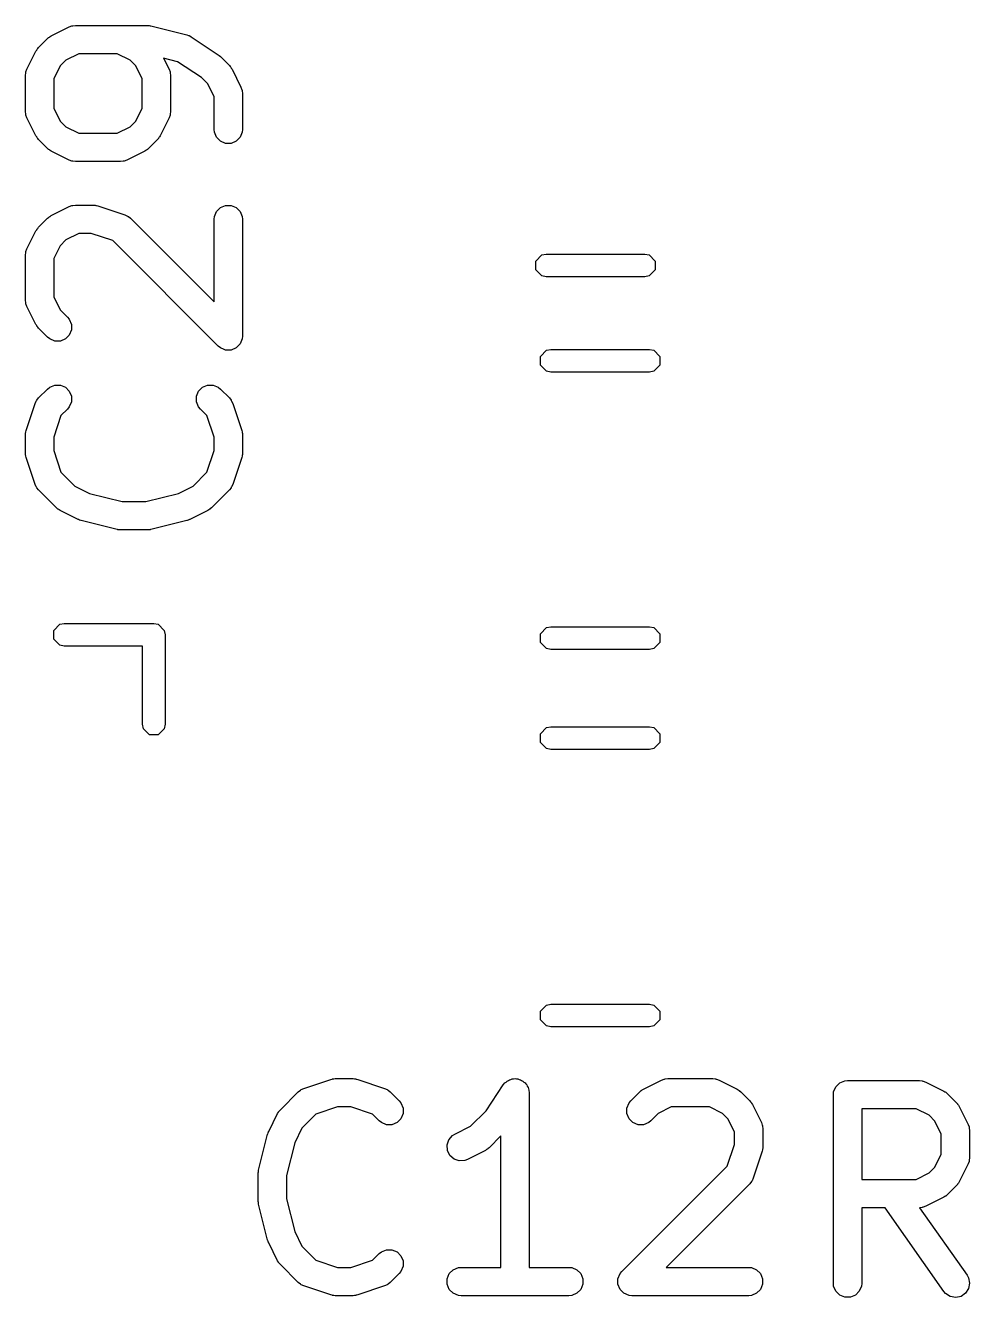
# Model space of a CAD drawing. Header units: inches. Extents: x 1.99 to 4.41, y -4.34 to -2.1.
# Drawn here: x 3.7866 to 3.9835, y -3.6488 to -3.3834 of the extents above; entities that cross this region are included whole.
import ezdxf

# ---------------------------------------------------------------- set-up
doc = ezdxf.new("R2010")
doc.units = ezdxf.units.IN
doc.header["$MEASUREMENT"] = 0
doc.layers.add('BLACK', color=250, linetype='CONTINUOUS')

msp = doc.modelspace()

# ---------------------------------------------------------------- linework, layer by layer
at = {"layer": 'BLACK', "linetype": 'CONTINUOUS'}
for p, q in [((3.79199, -3.38558), (3.79574, -3.3837)), ((3.79574, -3.3837), (3.79628, -3.38349)), ((3.79628, -3.38349), (3.79638, -3.38349)), ((3.79638, -3.38349), (3.79648, -3.38345)), ((3.79648, -3.38345), (3.79706, -3.38339)), ((3.79706, -3.38339), (3.81206, -3.38339)), ((3.81206, -3.38339), (3.81216, -3.3834)), ((3.81216, -3.3834), (3.8122, -3.38339)), ((3.8122, -3.38339), (3.81242, -3.38342)), ((3.81242, -3.38342), (3.81263, -3.38345)), ((3.81263, -3.38345), (3.81267, -3.38346)), ((3.81267, -3.38346), (3.81277, -3.38348)), ((3.81277, -3.38348), (3.82027, -3.38535)), ((3.78935, -3.388), (3.79122, -3.38613)), ((3.79122, -3.38613), (3.79145, -3.38594)), ((3.79145, -3.38594), (3.7915, -3.38588)), ((3.7915, -3.38588), (3.79159, -3.38583)), ((3.79159, -3.38583), (3.79167, -3.38576)), ((3.79167, -3.38576), (3.79174, -3.38573)), ((3.79174, -3.38573), (3.79199, -3.38558)), ((3.82027, -3.38535), (3.82061, -3.38547)), ((3.82061, -3.38547), (3.82068, -3.38549)), ((3.82068, -3.38549), (3.82075, -3.38552)), ((3.82075, -3.38552), (3.82082, -3.38555)), ((3.82082, -3.38555), (3.82088, -3.38559)), ((3.82088, -3.38559), (3.82119, -3.38576)), ((3.82119, -3.38576), (3.82682, -3.38951)), ((3.78692, -3.39252), (3.78879, -3.38877)), ((3.78879, -3.38877), (3.78895, -3.38852)), ((3.78895, -3.38852), (3.78898, -3.38845)), ((3.78898, -3.38845), (3.78905, -3.38837)), ((3.78905, -3.38837), (3.7891, -3.38828)), ((3.7891, -3.38828), (3.78916, -3.38823)), ((3.78916, -3.38823), (3.78935, -3.388)), ((3.79776, -3.3893), (3.79506, -3.39064)), ((3.80574, -3.3893), (3.79776, -3.3893)), ((3.80843, -3.39064), (3.80574, -3.3893)), ((3.79386, -3.39184), (3.79251, -3.39454)), ((3.79506, -3.39064), (3.79386, -3.39184)), ((3.80963, -3.39184), (3.80843, -3.39064)), ((3.81098, -3.39454), (3.80963, -3.39184)), ((3.81834, -3.39096), (3.81543, -3.39023)), ((3.81543, -3.39023), (3.81657, -3.39252)), ((3.8233, -3.39426), (3.81834, -3.39096)), ((3.82682, -3.38951), (3.82682, -3.38951)), ((3.82682, -3.38951), (3.82682, -3.38951)), ((3.82682, -3.38951), (3.82704, -3.38969)), ((3.82704, -3.38969), (3.82727, -3.38988)), ((3.82727, -3.38988), (3.82727, -3.38988)), ((3.82727, -3.38988), (3.82727, -3.38988)), ((3.82727, -3.38988), (3.82914, -3.39175)), ((3.82914, -3.39175), (3.82933, -3.39198)), ((3.82933, -3.39198), (3.82939, -3.39203)), ((3.82939, -3.39203), (3.82944, -3.39212)), ((3.78661, -3.39384), (3.78666, -3.39327)), ((3.78661, -3.40134), (3.78661, -3.39384)), ((3.78666, -3.39327), (3.7867, -3.39317)), ((3.7867, -3.39317), (3.78671, -3.39306)), ((3.78671, -3.39306), (3.78692, -3.39252)), ((3.79251, -3.39454), (3.79251, -3.40064)), ((3.81098, -3.40064), (3.81098, -3.39454)), ((3.81657, -3.39252), (3.81678, -3.39306)), ((3.81678, -3.39306), (3.81679, -3.39317)), ((3.81679, -3.39317), (3.81683, -3.39327)), ((3.81683, -3.39327), (3.81688, -3.39384)), ((3.81688, -3.39384), (3.81688, -3.40134)), ((3.82463, -3.39559), (3.8233, -3.39426)), ((3.82944, -3.39212), (3.82951, -3.3922)), ((3.82951, -3.3922), (3.82954, -3.39227)), ((3.82954, -3.39227), (3.8297, -3.39252)), ((3.8297, -3.39252), (3.83157, -3.39627)), ((3.82598, -3.39829), (3.82463, -3.39559)), ((3.83157, -3.39627), (3.83178, -3.39681)), ((3.83178, -3.39681), (3.83179, -3.39692)), ((3.83179, -3.39692), (3.83183, -3.39701)), ((3.83183, -3.39701), (3.83188, -3.39759)), ((3.82598, -3.40509), (3.82598, -3.39829)), ((3.83188, -3.39759), (3.83188, -3.40509)), ((3.78666, -3.40192), (3.78661, -3.40134)), ((3.7867, -3.40201), (3.78666, -3.40192)), ((3.78671, -3.40212), (3.7867, -3.40201)), ((3.78692, -3.40266), (3.78671, -3.40212)), ((3.78879, -3.40641), (3.78692, -3.40266)), ((3.79251, -3.40064), (3.79386, -3.40334)), ((3.80963, -3.40334), (3.81098, -3.40064)), ((3.81657, -3.40266), (3.8147, -3.40641)), ((3.81678, -3.40212), (3.81657, -3.40266)), ((3.81679, -3.40201), (3.81678, -3.40212)), ((3.81683, -3.40192), (3.81679, -3.40201)), ((3.81688, -3.40134), (3.81683, -3.40192)), ((3.79386, -3.40334), (3.79506, -3.40454)), ((3.79506, -3.40454), (3.79776, -3.40589)), ((3.80574, -3.40589), (3.80843, -3.40454)), ((3.80843, -3.40454), (3.80963, -3.40334)), ((3.82603, -3.40567), (3.82598, -3.40509)), ((3.83188, -3.40509), (3.83183, -3.40567)), ((3.78895, -3.40666), (3.78879, -3.40641)), ((3.78898, -3.40673), (3.78895, -3.40666)), ((3.78905, -3.40681), (3.78898, -3.40673)), ((3.7891, -3.4069), (3.78905, -3.40681)), ((3.78916, -3.40695), (3.7891, -3.4069)), ((3.78935, -3.40718), (3.78916, -3.40695)), ((3.79122, -3.40905), (3.78935, -3.40718)), ((3.79776, -3.40589), (3.80574, -3.40589)), ((3.81414, -3.40718), (3.81227, -3.40905)), ((3.81433, -3.40695), (3.81414, -3.40718)), ((3.81439, -3.4069), (3.81433, -3.40695)), ((3.81445, -3.40681), (3.81439, -3.4069)), ((3.81451, -3.40673), (3.81445, -3.40681)), ((3.81454, -3.40666), (3.81451, -3.40673)), ((3.8147, -3.40641), (3.81454, -3.40666)), ((3.82647, -3.40673), (3.82603, -3.40567)), ((3.82729, -3.40755), (3.82647, -3.40673)), ((3.82835, -3.40799), (3.82729, -3.40755)), ((3.82951, -3.40799), (3.82835, -3.40799)), ((3.83057, -3.40755), (3.82951, -3.40799)), ((3.83139, -3.40673), (3.83057, -3.40755)), ((3.83183, -3.40567), (3.83139, -3.40673)), ((3.79145, -3.40924), (3.79122, -3.40905)), ((3.7915, -3.4093), (3.79145, -3.40924)), ((3.79159, -3.40935), (3.7915, -3.4093)), ((3.79167, -3.40942), (3.79159, -3.40935)), ((3.79174, -3.40945), (3.79167, -3.40942)), ((3.79199, -3.40961), (3.79174, -3.40945)), ((3.79574, -3.41148), (3.79199, -3.40961)), ((3.8115, -3.40961), (3.80775, -3.41148)), ((3.81175, -3.40945), (3.8115, -3.40961)), ((3.81182, -3.40942), (3.81175, -3.40945)), ((3.8119, -3.40935), (3.81182, -3.40942)), ((3.81199, -3.4093), (3.8119, -3.40935)), ((3.81204, -3.40924), (3.81199, -3.4093)), ((3.81227, -3.40905), (3.81204, -3.40924)), ((3.79628, -3.41169), (3.79574, -3.41148)), ((3.79638, -3.41169), (3.79628, -3.41169)), ((3.79648, -3.41174), (3.79638, -3.41169)), ((3.79706, -3.41179), (3.79648, -3.41174)), ((3.80643, -3.41179), (3.79706, -3.41179)), ((3.80701, -3.41174), (3.80643, -3.41179)), ((3.80711, -3.41169), (3.80701, -3.41174)), ((3.80721, -3.41169), (3.80711, -3.41169)), ((3.80775, -3.41148), (3.80721, -3.41169)), ((3.79199, -3.42307), (3.79574, -3.4212)), ((3.79574, -3.4212), (3.79628, -3.42099)), ((3.79628, -3.42099), (3.79638, -3.42098)), ((3.79638, -3.42098), (3.79648, -3.42094)), ((3.79648, -3.42094), (3.79706, -3.42088)), ((3.79706, -3.42088), (3.80081, -3.42088)), ((3.80081, -3.42088), (3.8011, -3.42091)), ((3.8011, -3.42091), (3.80118, -3.42091)), ((3.80118, -3.42091), (3.80128, -3.42093)), ((3.80128, -3.42093), (3.80138, -3.42094)), ((3.80138, -3.42094), (3.80146, -3.42097)), ((3.80146, -3.42097), (3.80174, -3.42104)), ((3.80174, -3.42104), (3.80737, -3.42291)), ((3.82729, -3.42138), (3.82835, -3.42094)), ((3.82835, -3.42094), (3.82951, -3.42094)), ((3.82951, -3.42094), (3.83057, -3.42138)), ((3.78935, -3.4255), (3.79122, -3.42362)), ((3.79122, -3.42362), (3.79145, -3.42344)), ((3.79145, -3.42344), (3.7915, -3.42338)), ((3.7915, -3.42338), (3.79159, -3.42332)), ((3.79159, -3.42332), (3.79167, -3.42326)), ((3.79167, -3.42326), (3.79174, -3.42323)), ((3.79174, -3.42323), (3.79199, -3.42307)), ((3.80737, -3.42291), (3.80789, -3.42315)), ((3.80789, -3.42315), (3.80798, -3.42322)), ((3.80798, -3.42322), (3.80807, -3.42326)), ((3.80807, -3.42326), (3.80852, -3.42362)), ((3.80852, -3.42362), (3.82598, -3.44108)), ((3.82598, -3.42384), (3.82603, -3.42326)), ((3.82598, -3.44108), (3.82598, -3.42384)), ((3.82603, -3.42326), (3.82647, -3.4222)), ((3.82647, -3.4222), (3.82729, -3.42138)), ((3.83057, -3.42138), (3.83139, -3.4222)), ((3.83139, -3.4222), (3.83183, -3.42326)), ((3.83183, -3.42326), (3.83188, -3.42384)), ((3.83188, -3.42384), (3.83188, -3.44821)), ((3.78692, -3.43002), (3.78879, -3.42627)), ((3.78879, -3.42627), (3.78895, -3.42602)), ((3.78895, -3.42602), (3.78898, -3.42595)), ((3.78898, -3.42595), (3.78905, -3.42587)), ((3.78905, -3.42587), (3.7891, -3.42578)), ((3.7891, -3.42578), (3.78916, -3.42573)), ((3.78916, -3.42573), (3.78935, -3.4255)), ((3.79506, -3.42814), (3.79386, -3.42934)), ((3.79776, -3.42679), (3.79506, -3.42814)), ((3.80033, -3.42679), (3.79776, -3.42679)), ((3.80484, -3.42829), (3.80033, -3.42679)), ((3.82684, -3.4503), (3.80484, -3.42829)), ((3.78661, -3.43134), (3.78666, -3.43076)), ((3.78661, -3.44071), (3.78661, -3.43134)), ((3.78666, -3.43076), (3.7867, -3.43066)), ((3.7867, -3.43066), (3.78671, -3.43056)), ((3.78671, -3.43056), (3.78692, -3.43002)), ((3.79386, -3.42934), (3.79251, -3.43203)), ((3.89304, -3.43256), (3.89432, -3.43128)), ((3.89432, -3.43128), (3.89523, -3.4311)), ((3.89523, -3.4311), (3.9158, -3.4311)), ((3.9158, -3.4311), (3.9167, -3.43128)), ((3.9167, -3.43128), (3.91798, -3.43256)), ((3.79251, -3.43203), (3.79251, -3.44001)), ((3.89304, -3.43437), (3.89304, -3.43256)), ((3.89432, -3.43565), (3.89304, -3.43437)), ((3.91798, -3.43437), (3.9167, -3.43565)), ((3.91798, -3.43256), (3.91798, -3.43437)), ((3.89523, -3.43583), (3.89432, -3.43565)), ((3.9158, -3.43583), (3.89523, -3.43583)), ((3.9167, -3.43565), (3.9158, -3.43583)), ((3.78666, -3.44129), (3.78661, -3.44071)), ((3.7867, -3.44138), (3.78666, -3.44129)), ((3.78671, -3.44149), (3.7867, -3.44138)), ((3.78692, -3.44203), (3.78671, -3.44149)), ((3.78879, -3.44578), (3.78692, -3.44203)), ((3.79251, -3.44001), (3.79386, -3.44271)), ((3.79386, -3.44271), (3.7954, -3.44425)), ((3.7954, -3.44425), (3.79576, -3.44469)), ((3.79576, -3.44469), (3.79621, -3.44576)), ((3.78895, -3.44603), (3.78879, -3.44578)), ((3.78898, -3.4461), (3.78895, -3.44603)), ((3.78905, -3.44618), (3.78898, -3.4461)), ((3.7891, -3.44627), (3.78905, -3.44618)), ((3.78916, -3.44632), (3.7891, -3.44627)), ((3.78935, -3.44655), (3.78916, -3.44632)), ((3.79122, -3.44842), (3.78935, -3.44655)), ((3.79621, -3.44691), (3.79576, -3.44798)), ((3.79621, -3.44576), (3.79621, -3.44691)), ((3.79167, -3.44879), (3.79122, -3.44842)), ((3.79273, -3.44923), (3.79167, -3.44879)), ((3.79389, -3.44923), (3.79273, -3.44923)), ((3.79495, -3.44879), (3.79389, -3.44923)), ((3.79576, -3.44798), (3.79495, -3.44879)), ((3.82729, -3.45066), (3.82684, -3.4503)), ((3.83139, -3.44985), (3.83057, -3.45066)), ((3.8317, -3.4491), (3.83139, -3.44985)), ((3.83183, -3.44879), (3.8317, -3.4491)), ((3.83188, -3.44821), (3.83183, -3.44879)), ((3.82804, -3.45098), (3.82729, -3.45066)), ((3.82835, -3.45111), (3.82804, -3.45098)), ((3.82951, -3.45111), (3.82835, -3.45111)), ((3.82835, -3.45111), (3.82835, -3.45111)), ((3.83057, -3.45066), (3.82951, -3.45111)), ((3.89403, -3.45244), (3.89531, -3.45116)), ((3.89403, -3.45425), (3.89403, -3.45244)), ((3.89531, -3.45116), (3.89621, -3.45098)), ((3.89621, -3.45098), (3.91678, -3.45098)), ((3.91678, -3.45098), (3.91769, -3.45116)), ((3.91769, -3.45116), (3.91896, -3.45244)), ((3.91896, -3.45244), (3.91896, -3.45425)), ((3.89531, -3.45553), (3.89403, -3.45425)), ((3.89621, -3.45571), (3.89531, -3.45553)), ((3.91678, -3.45571), (3.89621, -3.45571)), ((3.91769, -3.45553), (3.91678, -3.45571)), ((3.91896, -3.45425), (3.91769, -3.45553)), ((3.79167, -3.45888), (3.79273, -3.45844)), ((3.79273, -3.45844), (3.79389, -3.45844)), ((3.79389, -3.45844), (3.79495, -3.45888)), ((3.82354, -3.45888), (3.8246, -3.45844)), ((3.8246, -3.45844), (3.82576, -3.45844)), ((3.82576, -3.45844), (3.82682, -3.45888)), ((3.78935, -3.46112), (3.79122, -3.45925)), ((3.79122, -3.45925), (3.79167, -3.45888)), ((3.79495, -3.45888), (3.79576, -3.45969)), ((3.79576, -3.45969), (3.79621, -3.46076)), ((3.79621, -3.46076), (3.79621, -3.46191)), ((3.82228, -3.46076), (3.82273, -3.45969)), ((3.82228, -3.46191), (3.82228, -3.46076)), ((3.82273, -3.45969), (3.82354, -3.45888)), ((3.82682, -3.45888), (3.82727, -3.45925)), ((3.82727, -3.45925), (3.82914, -3.46112)), ((3.78676, -3.4679), (3.78863, -3.46227)), ((3.78863, -3.46227), (3.78887, -3.46175)), ((3.78887, -3.46175), (3.78894, -3.46167)), ((3.78894, -3.46167), (3.78898, -3.46157)), ((3.78898, -3.46157), (3.78935, -3.46112)), ((3.7954, -3.46342), (3.79402, -3.4648)), ((3.79576, -3.46297), (3.7954, -3.46342)), ((3.79621, -3.46191), (3.79576, -3.46297)), ((3.82273, -3.46297), (3.82228, -3.46191)), ((3.82309, -3.46342), (3.82273, -3.46297)), ((3.82447, -3.4648), (3.82309, -3.46342)), ((3.82914, -3.46112), (3.82951, -3.46157)), ((3.82951, -3.46157), (3.82955, -3.46167)), ((3.82955, -3.46167), (3.82962, -3.46175)), ((3.82962, -3.46175), (3.82986, -3.46227)), ((3.82986, -3.46227), (3.83173, -3.4679)), ((3.79402, -3.4648), (3.79251, -3.46931)), ((3.82598, -3.46931), (3.82447, -3.4648)), ((3.78661, -3.46883), (3.78664, -3.46854)), ((3.78661, -3.47258), (3.78661, -3.46883)), ((3.78663, -3.46846), (3.78665, -3.46836)), ((3.78664, -3.46854), (3.78663, -3.46846)), ((3.78665, -3.46836), (3.78666, -3.46826)), ((3.78666, -3.46826), (3.78669, -3.46818)), ((3.78669, -3.46818), (3.78676, -3.4679)), ((3.83173, -3.4679), (3.8318, -3.46818)), ((3.8318, -3.46818), (3.83183, -3.46826)), ((3.83183, -3.46826), (3.83184, -3.46836)), ((3.83184, -3.46836), (3.83186, -3.46846)), ((3.83186, -3.46846), (3.83185, -3.46854)), ((3.83185, -3.46854), (3.83188, -3.46883)), ((3.83188, -3.46883), (3.83188, -3.47258)), ((3.79251, -3.46931), (3.79251, -3.4721)), ((3.82598, -3.4721), (3.82598, -3.46931)), ((3.78664, -3.47287), (3.78661, -3.47258)), ((3.78663, -3.47295), (3.78664, -3.47287)), ((3.78665, -3.47305), (3.78663, -3.47295)), ((3.78666, -3.47316), (3.78665, -3.47305)), ((3.78669, -3.47323), (3.78666, -3.47316)), ((3.78676, -3.47352), (3.78669, -3.47323)), ((3.78863, -3.47914), (3.78676, -3.47352)), ((3.79251, -3.4721), (3.79402, -3.47661)), ((3.82447, -3.47661), (3.82598, -3.4721)), ((3.83173, -3.47352), (3.82986, -3.47914)), ((3.8318, -3.47323), (3.83173, -3.47352)), ((3.83183, -3.47316), (3.8318, -3.47323)), ((3.83184, -3.47305), (3.83183, -3.47316)), ((3.83186, -3.47295), (3.83184, -3.47305)), ((3.83188, -3.47258), (3.83185, -3.47287)), ((3.83185, -3.47287), (3.83186, -3.47295)), ((3.79402, -3.47661), (3.79693, -3.47953)), ((3.82156, -3.47953), (3.82447, -3.47661)), ((3.78887, -3.47967), (3.78863, -3.47914)), ((3.78894, -3.47975), (3.78887, -3.47967)), ((3.79693, -3.47953), (3.79996, -3.48104)), ((3.81853, -3.48104), (3.82156, -3.47953)), ((3.82962, -3.47967), (3.82955, -3.47975)), ((3.82986, -3.47914), (3.82962, -3.47967)), ((3.78898, -3.47985), (3.78894, -3.47975)), ((3.78935, -3.48029), (3.78898, -3.47985)), ((3.7931, -3.48404), (3.78935, -3.48029)), ((3.79996, -3.48104), (3.8068, -3.48275)), ((3.81169, -3.48275), (3.81853, -3.48104)), ((3.82914, -3.48029), (3.82539, -3.48404)), ((3.82951, -3.47985), (3.82914, -3.48029)), ((3.82955, -3.47975), (3.82951, -3.47985)), ((3.79332, -3.48423), (3.7931, -3.48404)), ((3.79337, -3.48429), (3.79332, -3.48423)), ((3.79346, -3.48434), (3.79337, -3.48429)), ((3.79354, -3.48441), (3.79346, -3.48434)), ((3.79362, -3.48444), (3.79354, -3.48441)), ((3.79386, -3.4846), (3.79362, -3.48444)), ((3.79761, -3.48647), (3.79386, -3.4846)), ((3.8068, -3.48275), (3.81169, -3.48275)), ((3.82463, -3.4846), (3.82088, -3.48647)), ((3.82487, -3.48444), (3.82463, -3.4846)), ((3.82495, -3.48441), (3.82487, -3.48444)), ((3.82503, -3.48434), (3.82495, -3.48441)), ((3.82512, -3.48429), (3.82503, -3.48434)), ((3.82517, -3.48423), (3.82512, -3.48429)), ((3.82539, -3.48404), (3.82517, -3.48423)), ((3.79766, -3.48649), (3.79761, -3.48647)), ((3.79767, -3.4865), (3.79766, -3.48649)), ((3.79791, -3.48659), (3.79767, -3.4865)), ((3.79815, -3.48668), (3.79791, -3.48659)), ((3.79817, -3.48668), (3.79815, -3.48668)), ((3.79822, -3.48669), (3.79817, -3.48668)), ((3.80572, -3.48857), (3.79822, -3.48669)), ((3.82027, -3.48669), (3.81277, -3.48857)), ((3.82031, -3.48668), (3.82027, -3.48669)), ((3.82034, -3.48668), (3.82031, -3.48668)), ((3.82058, -3.48659), (3.82034, -3.48668)), ((3.82082, -3.4865), (3.82058, -3.48659)), ((3.82083, -3.48649), (3.82082, -3.4865)), ((3.82088, -3.48647), (3.82083, -3.48649)), ((3.80582, -3.48858), (3.80572, -3.48857)), ((3.80586, -3.4886), (3.80582, -3.48858)), ((3.80607, -3.48862), (3.80586, -3.4886)), ((3.80629, -3.48865), (3.80607, -3.48862)), ((3.80633, -3.48865), (3.80629, -3.48865)), ((3.80643, -3.48866), (3.80633, -3.48865)), ((3.81206, -3.48866), (3.80643, -3.48866)), ((3.81216, -3.48865), (3.81206, -3.48866)), ((3.8122, -3.48865), (3.81216, -3.48865)), ((3.81242, -3.48862), (3.8122, -3.48865)), ((3.81263, -3.4886), (3.81242, -3.48862)), ((3.81267, -3.48858), (3.81263, -3.4886)), ((3.81277, -3.48857), (3.81267, -3.48858)), ((3.7925, -3.50961), (3.79378, -3.50833)), ((3.79378, -3.50833), (3.79469, -3.50815)), ((3.79469, -3.50815), (3.81339, -3.50815)), ((3.81339, -3.50815), (3.81429, -3.50833)), ((3.81429, -3.50833), (3.81557, -3.50961)), ((3.89531, -3.50904), (3.89621, -3.50886)), ((3.89621, -3.50886), (3.91678, -3.50886)), ((3.91678, -3.50886), (3.91769, -3.50904)), ((3.7925, -3.51142), (3.7925, -3.50961)), ((3.79378, -3.51269), (3.7925, -3.51142)), ((3.81557, -3.50961), (3.81575, -3.51051)), ((3.81575, -3.51051), (3.81575, -3.52921)), ((3.89403, -3.51032), (3.89531, -3.50904)), ((3.89403, -3.51212), (3.89403, -3.51032)), ((3.91769, -3.50904), (3.91896, -3.51032)), ((3.91896, -3.51032), (3.91896, -3.51212)), ((3.79469, -3.51287), (3.79378, -3.51269)), ((3.81102, -3.51287), (3.79469, -3.51287)), ((3.81102, -3.52921), (3.81102, -3.51287)), ((3.89531, -3.5134), (3.89403, -3.51212)), ((3.89621, -3.51358), (3.89531, -3.5134)), ((3.91678, -3.51358), (3.89621, -3.51358)), ((3.91769, -3.5134), (3.91678, -3.51358)), ((3.91896, -3.51212), (3.91769, -3.5134)), ((3.8112, -3.53012), (3.81102, -3.52921)), ((3.81575, -3.52921), (3.81557, -3.53012)), ((3.89403, -3.53118), (3.89531, -3.5299)), ((3.89531, -3.5299), (3.89621, -3.52972)), ((3.89621, -3.52972), (3.91678, -3.52972)), ((3.91678, -3.52972), (3.91769, -3.5299)), ((3.91769, -3.5299), (3.91896, -3.53118)), ((3.81248, -3.53139), (3.8112, -3.53012)), ((3.81429, -3.53139), (3.81248, -3.53139)), ((3.81557, -3.53012), (3.81429, -3.53139)), ((3.89403, -3.53299), (3.89403, -3.53118)), ((3.91896, -3.53118), (3.91896, -3.53299)), ((3.89531, -3.53427), (3.89403, -3.53299)), ((3.89621, -3.53445), (3.89531, -3.53427)), ((3.91678, -3.53445), (3.89621, -3.53445)), ((3.91769, -3.53427), (3.91678, -3.53445)), ((3.91896, -3.53299), (3.91769, -3.53427)), ((3.89403, -3.58906), (3.89531, -3.58778)), ((3.89531, -3.58778), (3.89621, -3.5876)), ((3.89621, -3.5876), (3.91678, -3.5876)), ((3.91678, -3.5876), (3.91769, -3.58778)), ((3.91769, -3.58778), (3.91896, -3.58906)), ((3.89403, -3.59086), (3.89403, -3.58906)), ((3.89531, -3.59214), (3.89403, -3.59086)), ((3.91896, -3.59086), (3.91769, -3.59214)), ((3.91896, -3.58906), (3.91896, -3.59086)), ((3.89621, -3.59232), (3.89531, -3.59214)), ((3.91678, -3.59232), (3.89621, -3.59232)), ((3.91769, -3.59214), (3.91678, -3.59232)), ((3.84468, -3.60517), (3.8503, -3.60329)), ((3.8503, -3.60329), (3.85059, -3.60323)), ((3.85059, -3.60323), (3.85066, -3.6032)), ((3.85066, -3.6032), (3.85077, -3.60319)), ((3.85077, -3.60319), (3.85087, -3.60317)), ((3.85087, -3.60317), (3.85095, -3.60317)), ((3.85095, -3.60317), (3.85124, -3.60314)), ((3.85124, -3.60314), (3.85499, -3.60314)), ((3.85499, -3.60314), (3.85528, -3.60317)), ((3.85528, -3.60317), (3.85536, -3.60317)), ((3.85536, -3.60317), (3.85546, -3.60319)), ((3.85546, -3.60319), (3.85556, -3.6032)), ((3.85556, -3.6032), (3.85563, -3.60323)), ((3.85563, -3.60323), (3.85592, -3.60329)), ((3.85592, -3.60329), (3.86154, -3.60517)), ((3.88628, -3.60445), (3.88664, -3.60401)), ((3.88664, -3.60401), (3.88689, -3.60385)), ((3.88689, -3.60385), (3.88709, -3.60364)), ((3.88709, -3.60364), (3.88736, -3.60353)), ((3.88736, -3.60353), (3.8876, -3.60337)), ((3.8876, -3.60337), (3.88789, -3.60331)), ((3.88789, -3.60331), (3.88816, -3.6032)), ((3.88816, -3.6032), (3.88845, -3.6032)), ((3.88845, -3.6032), (3.88873, -3.60314)), ((3.88873, -3.60314), (3.88902, -3.6032)), ((3.88902, -3.6032), (3.88931, -3.6032)), ((3.88931, -3.6032), (3.88958, -3.60331)), ((3.88958, -3.60331), (3.88986, -3.60337)), ((3.88986, -3.60337), (3.8901, -3.60353)), ((3.8901, -3.60353), (3.89037, -3.60364)), ((3.89037, -3.60364), (3.89058, -3.60384)), ((3.89058, -3.60384), (3.89082, -3.60401)), ((3.89082, -3.60401), (3.89098, -3.60425)), ((3.89098, -3.60425), (3.89119, -3.60445)), ((3.91553, -3.60533), (3.91928, -3.60345)), ((3.91928, -3.60345), (3.91982, -3.60325)), ((3.91982, -3.60325), (3.91993, -3.60324)), ((3.91993, -3.60324), (3.92003, -3.6032)), ((3.92003, -3.6032), (3.9206, -3.60314)), ((3.9206, -3.60314), (3.92998, -3.60314)), ((3.92998, -3.60314), (3.93055, -3.6032)), ((3.93055, -3.6032), (3.93065, -3.60324)), ((3.93065, -3.60324), (3.93076, -3.60325)), ((3.93076, -3.60325), (3.9313, -3.60345)), ((3.9313, -3.60345), (3.93505, -3.60533)), ((3.95564, -3.60485), (3.95646, -3.60403)), ((3.95646, -3.60403), (3.95752, -3.60359)), ((3.95752, -3.60359), (3.9581, -3.60354)), ((3.9581, -3.60354), (3.9731, -3.60354)), ((3.9731, -3.60354), (3.97367, -3.60359)), ((3.97367, -3.60359), (3.97377, -3.60363)), ((3.97377, -3.60363), (3.97388, -3.60364)), ((3.97388, -3.60364), (3.97442, -3.60385)), ((3.97442, -3.60385), (3.97817, -3.60572)), ((3.83978, -3.60963), (3.84353, -3.60588)), ((3.84353, -3.60588), (3.84397, -3.60551)), ((3.84397, -3.60551), (3.84407, -3.60547)), ((3.84407, -3.60547), (3.84415, -3.6054)), ((3.84415, -3.6054), (3.84468, -3.60517)), ((3.86154, -3.60517), (3.86207, -3.6054)), ((3.86207, -3.6054), (3.86215, -3.60547)), ((3.86215, -3.60547), (3.86225, -3.60551)), ((3.86225, -3.60551), (3.8627, -3.60588)), ((3.8627, -3.60588), (3.86457, -3.60776)), ((3.88269, -3.60984), (3.88628, -3.60446)), ((3.88628, -3.60446), (3.88628, -3.60445)), ((3.88628, -3.60445), (3.88628, -3.60445)), ((3.88628, -3.60446), (3.88628, -3.60446)), ((3.89119, -3.60445), (3.8913, -3.60472)), ((3.8913, -3.60472), (3.89146, -3.60496)), ((3.89146, -3.60496), (3.89152, -3.60525)), ((3.89152, -3.60525), (3.89163, -3.60552)), ((3.89163, -3.60552), (3.89168, -3.60609)), ((3.89168, -3.60609), (3.89169, -3.60609)), ((3.89169, -3.60609), (3.89169, -3.60609)), ((3.89169, -3.60609), (3.89169, -3.6061)), ((3.89169, -3.6061), (3.89169, -3.64251)), ((3.91289, -3.60776), (3.91477, -3.60588)), ((3.91477, -3.60588), (3.91499, -3.6057)), ((3.91499, -3.6057), (3.91504, -3.60564)), ((3.91504, -3.60564), (3.91513, -3.60558)), ((3.91513, -3.60558), (3.91521, -3.60551)), ((3.91521, -3.60551), (3.91529, -3.60549)), ((3.91529, -3.60549), (3.91553, -3.60533)), ((3.93505, -3.60533), (3.9353, -3.60549)), ((3.9353, -3.60549), (3.93537, -3.60551)), ((3.93537, -3.60551), (3.93545, -3.60558)), ((3.93545, -3.60558), (3.93554, -3.60564)), ((3.93554, -3.60564), (3.93559, -3.6057)), ((3.93559, -3.6057), (3.93581, -3.60588)), ((3.93581, -3.60588), (3.93769, -3.60776)), ((3.95515, -3.60649), (3.9552, -3.60591)), ((3.95515, -3.64586), (3.95515, -3.60649)), ((3.9552, -3.60591), (3.95564, -3.60485)), ((3.97817, -3.60572), (3.97842, -3.60588)), ((3.97842, -3.60588), (3.97849, -3.60591)), ((3.97849, -3.60591), (3.97857, -3.60598)), ((3.97857, -3.60598), (3.97866, -3.60603)), ((3.97866, -3.60603), (3.97871, -3.60609)), ((3.97871, -3.60609), (3.97893, -3.60628)), ((3.97893, -3.60628), (3.98081, -3.60815)), ((3.83959, -3.60986), (3.83978, -3.60963)), ((3.85172, -3.60905), (3.84721, -3.61055)), ((3.85451, -3.60905), (3.85172, -3.60905)), ((3.85902, -3.61055), (3.85451, -3.60905)), ((3.86457, -3.60776), (3.86494, -3.6082)), ((3.86494, -3.6082), (3.86538, -3.60927)), ((3.86538, -3.60927), (3.86538, -3.61042)), ((3.91208, -3.60927), (3.91252, -3.6082)), ((3.91208, -3.61042), (3.91208, -3.60927)), ((3.91252, -3.6082), (3.91289, -3.60776)), ((3.9213, -3.60905), (3.9186, -3.6104)), ((3.92928, -3.60905), (3.9213, -3.60905)), ((3.93198, -3.6104), (3.92928, -3.60905)), ((3.93769, -3.60776), (3.93788, -3.60798)), ((3.93788, -3.60798), (3.93793, -3.60803)), ((3.93793, -3.60803), (3.93799, -3.60812)), ((3.93799, -3.60812), (3.93806, -3.6082)), ((3.93806, -3.6082), (3.93809, -3.60828)), ((3.93809, -3.60828), (3.93824, -3.60852)), ((3.93824, -3.60852), (3.94012, -3.61227)), ((3.9724, -3.60944), (3.96105, -3.60944)), ((3.96105, -3.60944), (3.96105, -3.62416)), ((3.9751, -3.61079), (3.9724, -3.60944)), ((3.98081, -3.60815), (3.981, -3.60838)), ((3.981, -3.60838), (3.98105, -3.60843)), ((3.98105, -3.60843), (3.98111, -3.60852)), ((3.98111, -3.60852), (3.98118, -3.6086)), ((3.98118, -3.6086), (3.98121, -3.60867)), ((3.98121, -3.60867), (3.98136, -3.60892)), ((3.98136, -3.60892), (3.98324, -3.61267)), ((3.83735, -3.61415), (3.83922, -3.6104)), ((3.83922, -3.6104), (3.83938, -3.61015)), ((3.83938, -3.61015), (3.83941, -3.61008)), ((3.83941, -3.61008), (3.83947, -3.61)), ((3.83947, -3.61), (3.83953, -3.60991)), ((3.83953, -3.60991), (3.83959, -3.60986)), ((3.84721, -3.61055), (3.84429, -3.61347)), ((3.8604, -3.61193), (3.85902, -3.61055)), ((3.86085, -3.6123), (3.8604, -3.61193)), ((3.86191, -3.61274), (3.86085, -3.6123)), ((3.86413, -3.6123), (3.86306, -3.61274)), ((3.86494, -3.61149), (3.86413, -3.6123)), ((3.86538, -3.61042), (3.86494, -3.61149)), ((3.87948, -3.61304), (3.88269, -3.60984)), ((3.91252, -3.61149), (3.91208, -3.61042)), ((3.91334, -3.6123), (3.91252, -3.61149)), ((3.9144, -3.61274), (3.91334, -3.6123)), ((3.91662, -3.6123), (3.91556, -3.61274)), ((3.91707, -3.61193), (3.91662, -3.6123)), ((3.9186, -3.6104), (3.91707, -3.61193)), ((3.93318, -3.61159), (3.93198, -3.6104)), ((3.93452, -3.61429), (3.93318, -3.61159)), ((3.94012, -3.61227), (3.94032, -3.61281)), ((3.97629, -3.61199), (3.9751, -3.61079)), ((3.97764, -3.61469), (3.97629, -3.61199)), ((3.83525, -3.62225), (3.83712, -3.61475)), ((3.83712, -3.61475), (3.83714, -3.61471)), ((3.83714, -3.61469), (3.83723, -3.61445)), ((3.83714, -3.61471), (3.83714, -3.61469)), ((3.83723, -3.61445), (3.83732, -3.61421)), ((3.83732, -3.61421), (3.83733, -3.61419)), ((3.83733, -3.61419), (3.83735, -3.61415)), ((3.84429, -3.61347), (3.84277, -3.6165)), ((3.86306, -3.61274), (3.86191, -3.61274)), ((3.87492, -3.61588), (3.87567, -3.61501)), ((3.87567, -3.61501), (3.87616, -3.6147)), ((3.87616, -3.6147), (3.87948, -3.61304)), ((3.91556, -3.61274), (3.9144, -3.61274)), ((3.93452, -3.61686), (3.93452, -3.61429)), ((3.94032, -3.61281), (3.94033, -3.61292)), ((3.94033, -3.61292), (3.94037, -3.61302)), ((3.94037, -3.61302), (3.94043, -3.61359)), ((3.94043, -3.61359), (3.94043, -3.61734)), ((3.97764, -3.61892), (3.97764, -3.61469)), ((3.98324, -3.61267), (3.98344, -3.61321)), ((3.98344, -3.61321), (3.98345, -3.61331)), ((3.98345, -3.61331), (3.98349, -3.61341)), ((3.98349, -3.61341), (3.98355, -3.61399)), ((3.98355, -3.61399), (3.98355, -3.61961)), ((3.84277, -3.6165), (3.84107, -3.62333)), ((3.87455, -3.61697), (3.87492, -3.61588)), ((3.87464, -3.61812), (3.87455, -3.61697)), ((3.88332, -3.61756), (3.8831, -3.61774)), ((3.88578, -3.6151), (3.88332, -3.61756)), ((3.88578, -3.64251), (3.88578, -3.6151)), ((3.93302, -3.62137), (3.93452, -3.61686)), ((3.94043, -3.61734), (3.9404, -3.61764)), ((3.9404, -3.61764), (3.94041, -3.61771)), ((3.87515, -3.61915), (3.87464, -3.61812)), ((3.87602, -3.61991), (3.87515, -3.61915)), ((3.87711, -3.62027), (3.87602, -3.61991)), ((3.87826, -3.62019), (3.87711, -3.62027)), ((3.8788, -3.61998), (3.87826, -3.62019)), ((3.88255, -3.61811), (3.8788, -3.61998)), ((3.8828, -3.61795), (3.88255, -3.61811)), ((3.88287, -3.61792), (3.8828, -3.61795)), ((3.88295, -3.61786), (3.88287, -3.61792)), ((3.88304, -3.6178), (3.88295, -3.61786)), ((3.8831, -3.61774), (3.88304, -3.6178)), ((3.94028, -3.61828), (3.9384, -3.6239)), ((3.94034, -3.61799), (3.94028, -3.61828)), ((3.94037, -3.61792), (3.94034, -3.61799)), ((3.94038, -3.61782), (3.94037, -3.61792)), ((3.94041, -3.61771), (3.94038, -3.61782)), ((3.97629, -3.62161), (3.97764, -3.61892)), ((3.98345, -3.62029), (3.98344, -3.62039)), ((3.98349, -3.62019), (3.98345, -3.62029)), ((3.98355, -3.61961), (3.98349, -3.62019)), ((3.83516, -3.62282), (3.8352, -3.62261)), ((3.83517, -3.62287), (3.83516, -3.62282)), ((3.83516, -3.62297), (3.83517, -3.62287)), ((3.83516, -3.62859), (3.83516, -3.62297)), ((3.8352, -3.62261), (3.83522, -3.62239)), ((3.83522, -3.62239), (3.83523, -3.62235)), ((3.83523, -3.62235), (3.83525, -3.62225)), ((3.91102, -3.64338), (3.93302, -3.62137)), ((3.9724, -3.62416), (3.9751, -3.62281)), ((3.9751, -3.62281), (3.97629, -3.62161)), ((3.98324, -3.62093), (3.98136, -3.62468)), ((3.98344, -3.62039), (3.98324, -3.62093)), ((3.84107, -3.62333), (3.84107, -3.62823)), ((3.93769, -3.62506), (3.92023, -3.64251)), ((3.93806, -3.62461), (3.93769, -3.62506)), ((3.9381, -3.62451), (3.93806, -3.62461)), ((3.93817, -3.62443), (3.9381, -3.62451)), ((3.9384, -3.6239), (3.93817, -3.62443)), ((3.96105, -3.62416), (3.9724, -3.62416)), ((3.98081, -3.62545), (3.97893, -3.62732)), ((3.981, -3.62522), (3.98081, -3.62545)), ((3.98105, -3.62517), (3.981, -3.62522)), ((3.98111, -3.62508), (3.98105, -3.62517)), ((3.98118, -3.625), (3.98111, -3.62508)), ((3.98121, -3.62493), (3.98118, -3.625)), ((3.98136, -3.62468), (3.98121, -3.62493)), ((3.84107, -3.62823), (3.84277, -3.63506)), ((3.97817, -3.62788), (3.97442, -3.62975)), ((3.97842, -3.62772), (3.97817, -3.62788)), ((3.97849, -3.62769), (3.97842, -3.62772)), ((3.97857, -3.62763), (3.97849, -3.62769)), ((3.97866, -3.62757), (3.97857, -3.62763)), ((3.97871, -3.62751), (3.97866, -3.62757)), ((3.97893, -3.62732), (3.97871, -3.62751)), ((3.83517, -3.62869), (3.83516, -3.62859)), ((3.83516, -3.62874), (3.83517, -3.62869)), ((3.8352, -3.62895), (3.83516, -3.62874)), ((3.83522, -3.62917), (3.8352, -3.62895)), ((3.83523, -3.62921), (3.83522, -3.62917)), ((3.83525, -3.62931), (3.83523, -3.62921)), ((3.83712, -3.63681), (3.83525, -3.62931)), ((3.96594, -3.63006), (3.96105, -3.63006)), ((3.96105, -3.63006), (3.96105, -3.64586)), ((3.97818, -3.64755), (3.96594, -3.63006)), ((3.97367, -3.63001), (3.97314, -3.63006)), ((3.97314, -3.63006), (3.98302, -3.64417)), ((3.97377, -3.62997), (3.97367, -3.63001)), ((3.97388, -3.62996), (3.97377, -3.62997)), ((3.97442, -3.62975), (3.97388, -3.62996)), ((3.84277, -3.63506), (3.84429, -3.63809)), ((3.83714, -3.63685), (3.83712, -3.63681)), ((3.83714, -3.63687), (3.83714, -3.63685)), ((3.83723, -3.63711), (3.83714, -3.63687)), ((3.83732, -3.63735), (3.83723, -3.63711)), ((3.83733, -3.63737), (3.83732, -3.63735)), ((3.83735, -3.63741), (3.83733, -3.63737)), ((3.83922, -3.64116), (3.83735, -3.63741)), ((3.84429, -3.63809), (3.84721, -3.64101)), ((3.86085, -3.63926), (3.86191, -3.63882)), ((3.86191, -3.63882), (3.86306, -3.63882)), ((3.86306, -3.63882), (3.86413, -3.63926)), ((3.83938, -3.64141), (3.83922, -3.64116)), ((3.83941, -3.64148), (3.83938, -3.64141)), ((3.83947, -3.64156), (3.83941, -3.64148)), ((3.83953, -3.64165), (3.83947, -3.64156)), ((3.84721, -3.64101), (3.85172, -3.64251)), ((3.85451, -3.64251), (3.85902, -3.64101)), ((3.85902, -3.64101), (3.8604, -3.63963)), ((3.8604, -3.63963), (3.86085, -3.63926)), ((3.86413, -3.63926), (3.86494, -3.64008)), ((3.86494, -3.64008), (3.86538, -3.64114)), ((3.86538, -3.64114), (3.86538, -3.64229)), ((3.83959, -3.6417), (3.83953, -3.64165)), ((3.83978, -3.64193), (3.83959, -3.6417)), ((3.84353, -3.64568), (3.83978, -3.64193)), ((3.85172, -3.64251), (3.85451, -3.64251)), ((3.86457, -3.6438), (3.8627, -3.64568)), ((3.86494, -3.64336), (3.86457, -3.6438)), ((3.86538, -3.64229), (3.86494, -3.64336)), ((3.87459, -3.64489), (3.87503, -3.64382)), ((3.87503, -3.64382), (3.87584, -3.64301)), ((3.87584, -3.64301), (3.87691, -3.64257)), ((3.87691, -3.64257), (3.87748, -3.64251)), ((3.87748, -3.64251), (3.88578, -3.64251)), ((3.89169, -3.64251), (3.89998, -3.64251)), ((3.89998, -3.64251), (3.90056, -3.64257)), ((3.90056, -3.64257), (3.90162, -3.64301)), ((3.90162, -3.64301), (3.90244, -3.64382)), ((3.90244, -3.64382), (3.90288, -3.64489)), ((3.91021, -3.64489), (3.91065, -3.64382)), ((3.91065, -3.64382), (3.91102, -3.64338)), ((3.92023, -3.64251), (3.93748, -3.64251)), ((3.93748, -3.64251), (3.93805, -3.64257)), ((3.93805, -3.64257), (3.93912, -3.64301)), ((3.93912, -3.64301), (3.93993, -3.64382)), ((3.93993, -3.64382), (3.94037, -3.64489)), ((3.98302, -3.64417), (3.9833, -3.64467)), ((3.84397, -3.64605), (3.84353, -3.64568)), ((3.84407, -3.64609), (3.84397, -3.64605)), ((3.84415, -3.64616), (3.84407, -3.64609)), ((3.84468, -3.64639), (3.84415, -3.64616)), ((3.8503, -3.64827), (3.84468, -3.64639)), ((3.86154, -3.64639), (3.85592, -3.64827)), ((3.86207, -3.64616), (3.86154, -3.64639)), ((3.86215, -3.64609), (3.86207, -3.64616)), ((3.86225, -3.64605), (3.86215, -3.64609)), ((3.8627, -3.64568), (3.86225, -3.64605)), ((3.87459, -3.64604), (3.87459, -3.64489)), ((3.87503, -3.64711), (3.87459, -3.64604)), ((3.90288, -3.64604), (3.90244, -3.64711)), ((3.90288, -3.64489), (3.90288, -3.64604)), ((3.91021, -3.64604), (3.91021, -3.64489)), ((3.91065, -3.64711), (3.91021, -3.64604)), ((3.94037, -3.64604), (3.93993, -3.64711)), ((3.94037, -3.64489), (3.94037, -3.64604)), ((3.9552, -3.64644), (3.95515, -3.64586)), ((3.95564, -3.6475), (3.9552, -3.64644)), ((3.961, -3.64644), (3.96055, -3.6475)), ((3.96105, -3.64586), (3.961, -3.64644)), ((3.9833, -3.64467), (3.98355, -3.6458)), ((3.98355, -3.6458), (3.98335, -3.64693)), ((3.85059, -3.64833), (3.8503, -3.64827)), ((3.85066, -3.64836), (3.85059, -3.64833)), ((3.85077, -3.64837), (3.85066, -3.64836)), ((3.85087, -3.64839), (3.85077, -3.64837)), ((3.85095, -3.64839), (3.85087, -3.64839)), ((3.85124, -3.64842), (3.85095, -3.64839)), ((3.85499, -3.64842), (3.85124, -3.64842)), ((3.85528, -3.64839), (3.85499, -3.64842)), ((3.85536, -3.64839), (3.85528, -3.64839)), ((3.85546, -3.64837), (3.85536, -3.64839)), ((3.85556, -3.64836), (3.85546, -3.64837)), ((3.85563, -3.64833), (3.85556, -3.64836)), ((3.85592, -3.64827), (3.85563, -3.64833)), ((3.87584, -3.64792), (3.87503, -3.64711)), ((3.87691, -3.64836), (3.87584, -3.64792)), ((3.87748, -3.64842), (3.87691, -3.64836)), ((3.89998, -3.64842), (3.87748, -3.64842)), ((3.90056, -3.64836), (3.89998, -3.64842)), ((3.90162, -3.64792), (3.90056, -3.64836)), ((3.90244, -3.64711), (3.90162, -3.64792)), ((3.91146, -3.64792), (3.91065, -3.64711)), ((3.91253, -3.64836), (3.91146, -3.64792)), ((3.9131, -3.64842), (3.91253, -3.64836)), ((3.93748, -3.64842), (3.9131, -3.64842)), ((3.93805, -3.64836), (3.93748, -3.64842)), ((3.93912, -3.64792), (3.93805, -3.64836)), ((3.93993, -3.64711), (3.93912, -3.64792)), ((3.95646, -3.64831), (3.95564, -3.6475)), ((3.95752, -3.64876), (3.95646, -3.64831)), ((3.95868, -3.64876), (3.95752, -3.64876)), ((3.95974, -3.64831), (3.95868, -3.64876)), ((3.96055, -3.6475), (3.95974, -3.64831)), ((3.97855, -3.64799), (3.97818, -3.64755)), ((3.97953, -3.64861), (3.97855, -3.64799)), ((3.98066, -3.64881), (3.97953, -3.64861)), ((3.98178, -3.64856), (3.98066, -3.64881)), ((3.98273, -3.6479), (3.98178, -3.64856)), ((3.98335, -3.64693), (3.98273, -3.6479))]:
    msp.add_line(p, q, dxfattribs=at)

doc.saveas('drawing.dxf')
